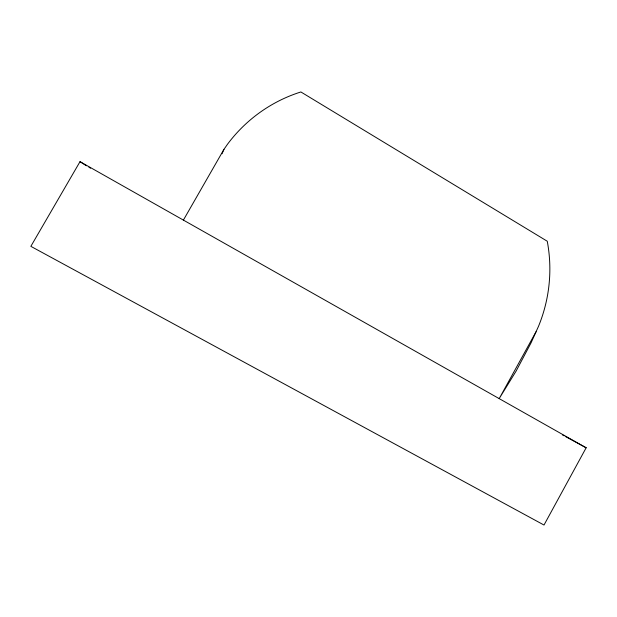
<?xml version="1.0" encoding="UTF-8"?>
<svg xmlns="http://www.w3.org/2000/svg" width="617" height="617" viewBox="0 0 617 617"><rect width="100%" height="100%" fill="white"/><g stroke="black" fill="none" stroke-linecap="round" stroke-linejoin="round"><path stroke-width="0.93" d="M222.02 153.749L223.956 149.337L227.596 144.108A148.658 146.36 -88.5 0 1 300.888 91.964L547.256 241.232A146.576 142.62 -78.7 0 1 538.502 326.316L531.06 342.844L516.036 371.21L499.184 398.613L536.042 331.769M586.15 447.78L544.001 525.036L30.85 246.345L80.017 161.654L586.15 447.78L565.851 436.759M183.396 220.092L223.956 149.337M562.465 434.923L564.154 435.841M80.017 161.654L86.395 165.796M88.925 167.23A87.182 0.602 29.5 0 1 90.591 168.186"/></g></svg>
